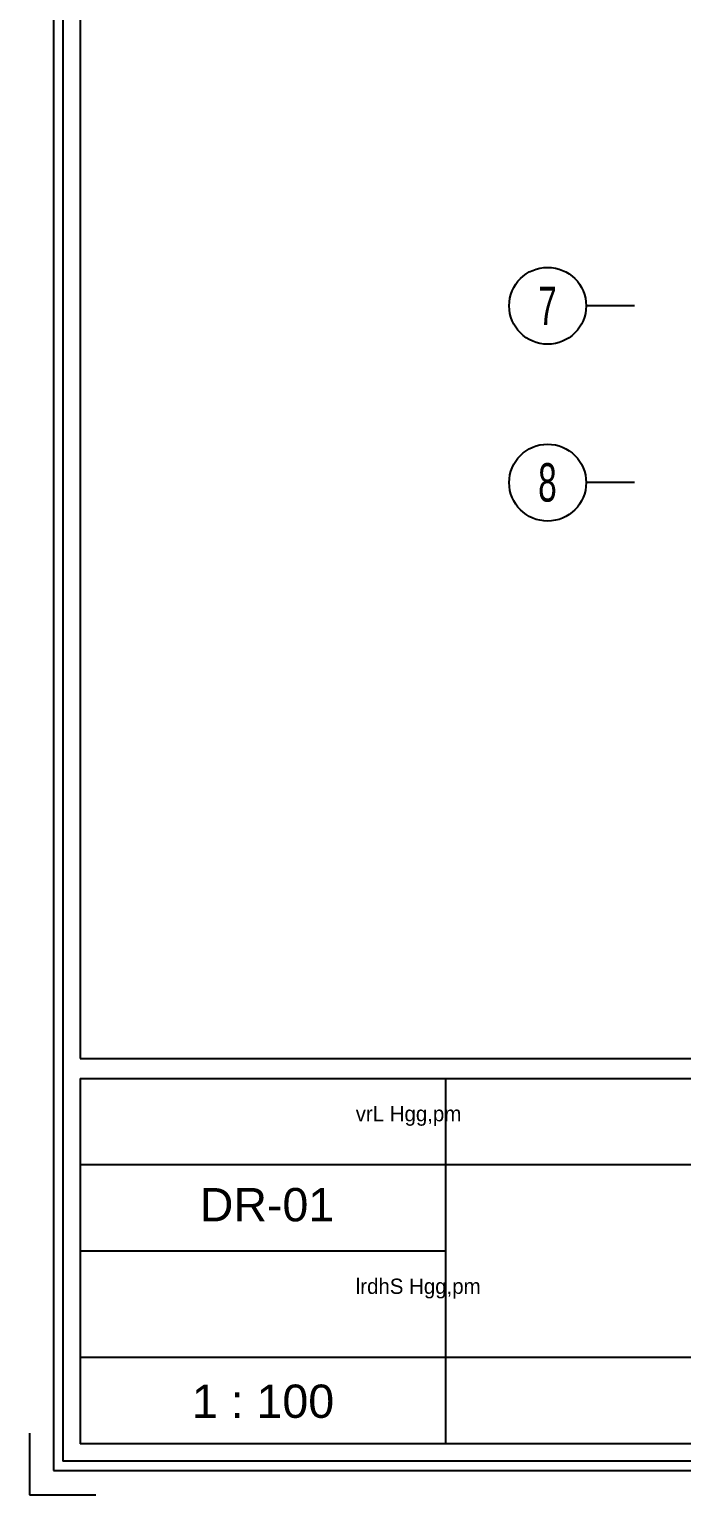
# Model space of a CAD drawing. Header units: metres. Extents: x -658 to -58, y -713 to -118.
# Drawn here: x -348.16 to -339.68, y -160.21 to -141.16 of the extents above; entities that cross this region are included whole.
import ezdxf

# ---------------------------------------------------------------- set-up
doc = ezdxf.new("R2010")
doc.units = ezdxf.units.M
doc.header["$LTSCALE"] = 100
doc.layers.add('Fram', color=7, linetype='Continuous', lineweight=25)
doc.layers.add('TEXT', color=7, linetype='Continuous', lineweight=25)
doc.layers.add('plan', color=8, linetype='Continuous')
doc.styles.add('arbic', font='sosa.shx')
doc.styles.add('Arial_4', font='arial.ttf', dxfattribs={"height": 4.917665})
doc.styles.add('XARB', font='xarb.shx', dxfattribs={"width": 0.65})

# ---------------------------------------------------------------- blocks, each defined once
blk = doc.blocks.new('G5GT5ET53')
at = {"ltscale": 0.025}
for p, q in [((-231.246, -144.751), (-231.877, -144.751)), ((-231.246, -147.051), (-231.877, -147.051))]:
    blk.add_line(p, q, dxfattribs=at)
for centre in [(-232.377, -144.751), (-232.377, -147.051)]:
    blk.add_circle(centre, 0.5)
at = {"char_height": 0.5, "width": 0.84167, "attachment_point": 5, "style": 'XARB'}
for s, insert in [('7', (-232.38, -144.751)), ('8', (-232.38, -147.051))]:
    blk.add_mtext(s, dxfattribs=dict(at, insert=insert))
blk = doc.blocks.new('A$Cc2be8e3e')
at = {"layer": 'plan'}
blk.add_blockref('G5GT5ET53', (188.202, 148.461), dxfattribs=at)
blk = doc.blocks.new('Fram')
for p, q in [((-40.691, 28.71), (-40.691, 0.218)), ((-40.606, 28.626), (-40.606, 0.302)), ((-40.451, 28.47), (-40.451, 3.931)), ((-40.451, 3.931), (-0.458, 3.931)), ((-40.451, 3.749), (-40.451, 0.458)), ((-40.451, 3.749), (-0.458, 3.749)), ((-37.16, 3.749), (-37.16, 0.458)), ((-37.16, 2.972), (-40.451, 2.972)), ((-4.73, 2.972), (-40.343, 2.972)), ((-37.16, 2.194), (-40.451, 2.194)), ((-37.16, 1.235), (-40.451, 1.235)), ((-31.254, 1.235), (-37.16, 1.235)), ((-40.908, 0.553), (-40.908, 0)), ((-0.458, 0.458), (-40.451, 0.458)), ((-0.302, 0.302), (-40.606, 0.302)), ((-40.691, 0.218), (-0.218, 0.218)), ((-40.908, 0), (-40.308, 0))]:
    blk.add_line(p, q)
at = {"style": 'arbic'}
for s, height, p in [('vrL Hgg,pm', 0.1376, (-37.968, 3.364)), ('lrdhS Hgg,pm', 0.13762, (-37.968, 1.809))]:
    blk.add_text(s, height=height, dxfattribs=at).set_placement(p)
at = {"insert": (-38.803, 0.992), "char_height": 0.3, "width": 1.46191, "attachment_point": 2, "line_spacing_factor": 0.938532, "style": 'Arial_4'}
blk.add_mtext('1 : 100', dxfattribs=at)

msp = doc.modelspace()

# ---------------------------------------------------------------- block references
at = {"layer": 'Fram', "linetype": 'Continuous', "xscale": 1.443331752045014, "yscale": 1.443331752045014, "zscale": 1.443331752045014}
msp.add_blockref('Fram', (-289.116, -160.212), dxfattribs=at)
at = {"layer": 'plan'}
msp.add_blockref('A$Cc2be8e3e', (-297.246, -148.461), dxfattribs=at)

# ---------------------------------------------------------------- texts
at = {"layer": 'TEXT', "insert": (-345.07, -156.224), "char_height": 0.433, "width": 1.40668, "attachment_point": 2, "line_spacing_factor": 0.938532, "style": 'Arial_4'}
msp.add_mtext('DR-01', dxfattribs=at)

doc.saveas('drawing.dxf')
